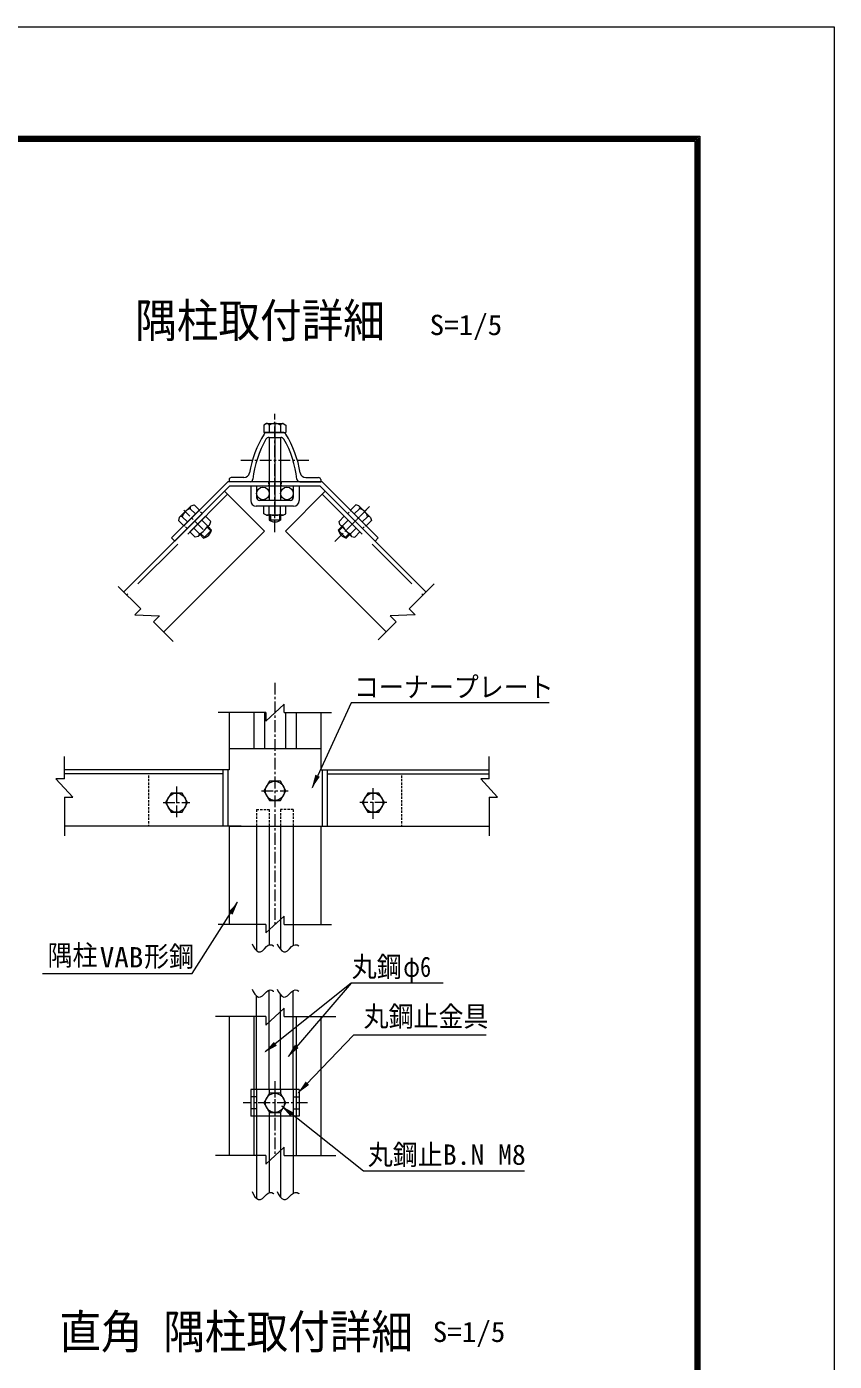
# Model space of a CAD drawing. Units: millimetres, scale not verified, with parts at other scales. Extents: x -4455 to 4455, y -3150 to 3150.
# Drawn here: x 2735 to 4455, y 308 to 3150 of the extents above; entities that cross this region are included whole.
import ezdxf
from ezdxf.enums import TextEntityAlignment as Align

# ---------------------------------------------------------------- set-up
doc = ezdxf.new("R2010")
doc.units = ezdxf.units.MM
doc.header["$LTSCALE"] = 20
for name, pattern in [('DASHED', [7.5, 6, -1.5]), ('USER1', [2, 1.25, -0.25, 0.25, -0.25]), ('USER2', [0.375, 0.25, -0.125]), ('USER3', [4.7625, 3.175, -1.5875])]:
    doc.linetypes.add(name, pattern=pattern)
doc.layers.add('0-4_7詳細', color=7, linetype='Continuous', lineweight=18)
doc.layers.add('0-E_D-TTL', color=7, linetype='Continuous', lineweight=18)
doc.styles.add('ＭＳ ゴシック', font='')
doc.styles.get('ＭＳ ゴシック').set_extended_font_data('MS Gothic')

msp = doc.modelspace()

# ---------------------------------------------------------------- linework, layer by layer
at = {"layer": '0-4_7詳細'}
for p, q in [((3246.01, 2305.24), (3240.13, 2301.84)), ((3246.01, 2305.24), (3281.29, 2305.24)), ((3281.29, 2305.24), (3287.17, 2301.84)), ((3240.13, 2301.84), (3240.13, 2286.04)), ((3240.13, 2286.04), (3287.17, 2286.04)), ((3263.65, 2286.04), (3241.16, 2286.04)), ((3280.44, 2286.04), (3246.87, 2286.04)), ((3251.09, 2275.54), (3276.22, 2275.54)), ((3251.65, 2301.84), (3251.65, 2286.04)), ((3251.65, 2275.54), (3251.65, 2141.44)), ((3275.65, 2301.84), (3275.65, 2286.04)), ((3275.65, 2275.54), (3275.65, 2141.44)), ((3287.17, 2301.84), (3287.17, 2286.04)), ((3197.81, 2190.04), (3170.65, 2190.04)), ((3329.49, 2190.04), (3356.65, 2190.04)), ((3167.13, 2171.44), (2942.01, 1946.32)), ((3163.15, 2181.04), (3043.67, 2061.56)), ((3167.13, 2171.44), (3050.46, 2054.77)), ((3241.38, 2075.98), (3156.52, 2160.83)), ((3364.15, 2181.04), (3163.15, 2181.04)), ((3166.15, 2185.54), (3166.15, 2181.04)), ((3210.91, 2181.04), (3166.15, 2181.04)), ((3360.18, 2171.44), (3167.13, 2171.44)), ((3285.93, 2075.98), (3370.78, 2160.83)), ((3316.39, 2181.04), (3361.15, 2181.04)), ((3360.18, 2171.44), (3585.3, 1946.32)), ((3360.18, 2171.44), (3476.85, 2054.77)), ((3361.15, 2185.54), (3361.15, 2181.04)), ((3364.15, 2181.04), (3483.64, 2061.56)), ((3084.99, 2130.03), (3091.55, 2131.79)), ((3091.55, 2131.79), (3102.73, 2120.61)), ((3435.76, 2131.79), (3424.58, 2120.61)), ((3442.31, 2130.03), (3435.76, 2131.79)), ((3060.05, 2105.08), (3058.29, 2098.53)), ((3084.99, 2130.03), (3060.05, 2105.08)), ((3066.43, 2106.67), (3077.61, 2095.5)), ((3102.73, 2120.61), (3069.46, 2087.35)), ((3082.62, 2074.2), (3115.88, 2107.46)), ((3083.4, 2123.64), (3094.58, 2112.47)), ((3127.1, 2096.24), (3115.88, 2107.46)), ((3287.17, 2128.84), (3240.13, 2128.84)), ((3240.13, 2112.97), (3240.13, 2128.84)), ((3245.89, 2109.64), (3240.13, 2112.97)), ((3281.41, 2109.64), (3245.89, 2109.64)), ((3251.65, 2111.7), (3251.65, 2128.84)), ((3251.65, 2109.64), (3251.65, 2098.98)), ((3275.65, 2111.7), (3275.65, 2128.84)), ((3275.65, 2109.64), (3275.65, 2098.98)), ((3281.41, 2109.64), (3287.17, 2112.97)), ((3287.17, 2112.97), (3287.17, 2128.84)), ((3400.2, 2096.24), (3411.43, 2107.46)), ((3444.69, 2074.2), (3411.43, 2107.46)), ((3424.58, 2120.61), (3457.84, 2087.35)), ((3443.9, 2123.64), (3432.73, 2112.47)), ((3442.31, 2130.03), (3467.26, 2105.08)), ((3460.87, 2106.67), (3449.7, 2095.5)), ((3467.26, 2105.08), (3469.02, 2098.53)), ((3241.38, 2075.98), (3026.86, 1861.47)), ((3058.29, 2098.53), (3069.46, 2087.35)), ((3102.88, 2070.22), (3090.76, 2082.34)), ((3100.27, 2064.69), (3125.38, 2089.81)), ((3119.85, 2087.19), (3107.73, 2099.31)), ((3111.88, 2061.23), (3128.85, 2078.2)), ((3121.31, 2085.74), (3128.85, 2078.2)), ((3125.38, 2089.81), (3127.1, 2096.24)), ((3275.65, 2098.98), (3251.65, 2098.98)), ((3285.93, 2075.98), (3500.44, 1861.47)), ((3406, 2085.74), (3398.46, 2078.2)), ((3415.43, 2061.23), (3398.46, 2078.2)), ((3401.92, 2089.81), (3400.2, 2096.24)), ((3427.04, 2064.69), (3401.92, 2089.81)), ((3407.45, 2087.19), (3419.57, 2099.31)), ((3424.42, 2070.22), (3436.54, 2082.34)), ((3469.02, 2098.53), (3457.84, 2087.35)), ((3050.46, 2054.77), (3043.67, 2061.56)), ((3093.84, 2062.97), (3082.62, 2074.2)), ((3100.27, 2064.69), (3093.84, 2062.97)), ((3104.34, 2068.77), (3111.88, 2061.23)), ((3422.97, 2068.77), (3415.43, 2061.23)), ((3427.04, 2064.69), (3433.46, 2062.97)), ((3433.46, 2062.97), (3444.69, 2074.2)), ((3476.85, 2054.77), (3483.64, 2061.56)), ((3166.15, 1689.36), (3166.15, 1567.72)), ((3218.65, 1689.36), (3218.65, 1612.72)), ((3241.15, 1689.36), (3241.15, 1612.72)), ((3286.15, 1689.36), (3286.15, 1612.72)), ((3308.65, 1689.36), (3308.65, 1612.72)), ((3361.15, 1689.36), (3361.15, 1567.72)), ((3166.15, 1612.72), (3361.15, 1612.72)), ((3166.15, 1567.72), (2815.41, 1567.72)), ((3152.55, 1567.72), (3152.55, 1447.72)), ((3163.15, 1567.72), (3163.15, 1447.72)), ((3361.15, 1567.72), (3719.76, 1567.72)), ((3364.15, 1567.72), (3364.15, 1447.72)), ((3374.76, 1567.72), (3374.76, 1447.72)), ((3152.55, 1558.72), (2815.41, 1558.72)), ((3374.76, 1558.72), (3717.51, 1558.72)), ((3191.56, 1447.72), (2815.41, 1447.72)), ((3166.15, 1447.72), (3166.15, 1238.06)), ((3166.15, 1447.72), (3361.15, 1447.72)), ((3224.7, 1447.72), (3224.7, 1182.16)), ((3251.7, 1447.72), (3251.7, 1194.54)), ((3275.6, 1447.72), (3275.6, 1184.94)), ((3302.6, 1447.72), (3302.6, 1193.55)), ((3337.99, 1447.72), (3719.76, 1447.72)), ((3361.15, 1447.72), (3361.15, 1238.06)), ((3224.7, 886.8), (3224.7, 1085.74)), ((3251.7, 886.8), (3251.7, 1098.11)), ((3275.6, 886.8), (3275.6, 1088.51)), ((3302.6, 886.8), (3302.6, 1097.12)), ((3166.15, 1041.97), (3166.15, 745.84)), ((3218.65, 1041.97), (3218.65, 745.84)), ((3308.65, 1041.97), (3308.65, 745.84)), ((3361.15, 1041.97), (3361.15, 745.84)), ((3315.25, 886.8), (3212.05, 886.8)), ((3212.05, 886.8), (3212.05, 829.8)), ((3315.25, 886.8), (3315.25, 829.8)), ((3315.25, 829.8), (3212.05, 829.8)), ((3224.7, 829.8), (3224.7, 654.48)), ((3251.7, 829.8), (3251.7, 666.86)), ((3275.6, 829.8), (3275.6, 657.26)), ((3302.6, 829.8), (3302.6, 665.86))]:
    msp.add_line(p, q, dxfattribs=at)
at = {"layer": '0-4_7詳細', "color": 1, "linetype": 'USER1'}
for p, q in [((3263.65, 2073.59), (3263.65, 2325.37)), ((3263.65, 2304.06), (3263.65, 2145.48)), ((3263.65, 2288.84), (3263.65, 2157.22)), ((3263.65, 2256.86), (3263.65, 2109.54)), ((3336.2, 2226.34), (3189.47, 2226.34)), ((3263.65, 2241.77), (3263.65, 2109.54)), ((3263.65, 2152.71), (3263.65, 2118.32)), ((3110.61, 2079.47), (3069.44, 2120.64)), ((3110.61, 2079.47), (3069.44, 2120.64)), ((3391.11, 2053.88), (3466.09, 2128.86)), ((3416.69, 2079.47), (3457.87, 2120.64)), ((3416.69, 2079.47), (3457.87, 2120.64)), ((3263.65, 1753.02), (3263.65, 1238.06)), ((3054.18, 1531.9), (3054.18, 1462.51)), ((3054.18, 1521.68), (3054.18, 1473.84)), ((3235.09, 1522.72), (3292.21, 1522.72)), ((3473.13, 1463.53), (3473.13, 1532.92)), ((3473.13, 1473.75), (3473.13, 1521.59)), ((3025.62, 1497.71), (3082.74, 1497.71)), ((3501.69, 1497.71), (3444.57, 1497.71)), ((3263.65, 904.7), (3263.65, 745.84)), ((3263.65, 896.43), (3263.65, 819.86)), ((3333.19, 858.3), (3195.85, 858.3))]:
    msp.add_line(p, q, dxfattribs=at)
at = {"layer": '0-4_7詳細', "color": 3}
for p, q in [((3212.05, 2171.44), (3212.05, 2140.84)), ((3224.65, 2171.44), (3212.05, 2171.44)), ((3224.65, 2171.44), (3224.65, 2147.44)), ((3302.65, 2171.44), (3302.65, 2147.44)), ((3315.25, 2171.44), (3302.65, 2171.44)), ((3315.25, 2171.44), (3315.25, 2140.84)), ((3296.65, 2141.44), (3230.65, 2141.44)), ((3303.25, 2128.84), (3224.05, 2128.84))]:
    msp.add_line(p, q, dxfattribs=at)
at = {"layer": '0-4_7詳細', "color": 1, "linetype": 'USER2'}
for p, q in [((3250.15, 2181.04), (3250.15, 2171.44)), ((3277.15, 2181.04), (3277.15, 2171.44)), ((3108.79, 2113.1), (3102, 2119.89)), ((3108.79, 2113.1), (3102, 2119.89)), ((3418.51, 2113.1), (3425.3, 2119.89)), ((3418.51, 2113.1), (3425.3, 2119.89)), ((3076.97, 2081.28), (3070.19, 2088.07)), ((3076.97, 2081.28), (3070.19, 2088.07)), ((3450.33, 2081.28), (3457.12, 2088.07)), ((3450.33, 2081.28), (3457.12, 2088.07))]:
    msp.add_line(p, q, dxfattribs=at)
at = {"layer": '0-4_7詳細', "color": 3, "linetype": 'DASHED'}
for p, q in [((3162.89, 2154.47), (2948.37, 1939.96)), ((3364.42, 2154.47), (3578.93, 1939.96))]:
    msp.add_line(p, q, dxfattribs=at)
at = {"layer": '0-4_7詳細', "color": 1}
for p, q in [((3254.05, 2109.64), (3254.05, 2097.77)), ((3273.25, 2109.64), (3273.25, 2097.77)), ((3119.61, 2084.04), (3128.01, 2075.65)), ((3407.69, 2084.04), (3399.3, 2075.65)), ((3106.04, 2070.46), (3114.43, 2062.07)), ((3421.27, 2070.46), (3412.88, 2062.07)), ((3426.08, 1113.43), (3291.78, 957.34))]:
    msp.add_line(p, q, dxfattribs=at)
at = {"layer": '0-4_7詳細', "color": 4}
for p, q in [((3549.24, 1910.27), (3602.68, 1963.7)), ((2978.06, 1910.27), (2930.2, 1958.13)), ((2978.06, 1910.27), (2965.33, 1897.54)), ((3549.24, 1910.27), (3561.97, 1897.54)), ((2965.33, 1897.54), (3018.21, 1895.58)), ((3005.48, 1882.85), (3018.21, 1895.58)), ((3005.48, 1882.85), (3047.32, 1841.01)), ((3521.83, 1882.85), (3483.68, 1844.7)), ((3561.97, 1897.54), (3509.1, 1895.58)), ((3521.83, 1882.85), (3509.1, 1895.58)), ((3244.27, 1671.36), (3283.04, 1707.36)), ((3283.04, 1689.36), (3283.04, 1707.36)), ((3244.27, 1689.36), (3142.96, 1689.36)), ((3244.27, 1689.36), (3244.27, 1671.36)), ((3283.04, 1689.36), (3384.35, 1689.36)), ((2815.41, 1548.22), (2815.41, 1595.74)), ((3719.76, 1548.22), (3719.76, 1595.74)), ((2797.41, 1548.22), (2833.41, 1509.45)), ((2815.41, 1548.22), (2797.41, 1548.22)), ((3701.76, 1548.22), (3737.76, 1509.45)), ((3719.76, 1548.22), (3701.76, 1548.22)), ((2815.41, 1509.45), (2815.41, 1426.92)), ((2815.41, 1509.45), (2833.41, 1509.45)), ((3719.76, 1509.45), (3719.76, 1426.92)), ((3719.76, 1509.45), (3737.76, 1509.45)), ((3244.27, 1220.06), (3283.04, 1256.06)), ((3283.04, 1238.06), (3283.04, 1256.06)), ((3244.27, 1238.06), (3142.96, 1238.06)), ((3244.27, 1238.06), (3244.27, 1220.06)), ((3283.04, 1238.06), (3384.35, 1238.06)), ((3244.27, 1023.97), (3283.04, 1059.97)), ((3283.04, 1041.97), (3283.04, 1059.97)), ((3244.27, 1041.97), (3137.08, 1041.97)), ((3244.27, 1041.97), (3244.27, 1023.97)), ((3283.04, 1041.97), (3393.23, 1041.97)), ((3244.27, 745.84), (3137.08, 745.84)), ((3244.27, 727.84), (3283.04, 763.84)), ((3244.27, 745.84), (3244.27, 727.84)), ((3283.04, 745.84), (3283.04, 763.84)), ((3283.04, 745.84), (3393.23, 745.84))]:
    msp.add_line(p, q, dxfattribs=at)
at = {"layer": '0-4_7詳細', "color": 3, "linetype": 'USER2'}
for p, q in [((2994.18, 1555.72), (2994.18, 1447.72)), ((3533.13, 1555.72), (3533.13, 1447.72)), ((3224.7, 1483.06), (3224.7, 1447.72)), ((3224.7, 1483.06), (3251.7, 1483.06)), ((3251.7, 1483.06), (3251.7, 1447.72)), ((3302.6, 1483.06), (3275.6, 1483.06)), ((3275.6, 1483.06), (3275.6, 1447.72)), ((3302.6, 1483.06), (3302.6, 1447.72))]:
    msp.add_line(p, q, dxfattribs=at)
at = {"layer": '0-4_7詳細', "color": 1, "linetype": 'USER3'}
for p, q in [((3224.65, 886.8), (3224.65, 829.8)), ((3251.7, 886.8), (3251.7, 878.34)), ((3275.6, 886.8), (3275.6, 878.34)), ((3302.65, 886.8), (3302.65, 829.8)), ((3224.65, 871.05), (3212.05, 871.05)), ((3302.65, 871.05), (3315.25, 871.05)), ((3224.65, 845.55), (3212.05, 845.55)), ((3251.7, 838.26), (3251.7, 829.8)), ((3275.6, 838.26), (3275.6, 829.8)), ((3302.65, 845.55), (3315.25, 845.55))]:
    msp.add_line(p, q, dxfattribs=at)
at = {"layer": '0-4_7詳細'}
for points in [[(3847.34, 1710.21), (3426, 1710.21), (3342.79, 1529.54)], [(3621.64, 1113.43), (3426.08, 1113.43), (3242.72, 966.7)], [(3713.49, 1002.4), (3430.95, 1002.4), (3313.43, 879.9)], [(3794.75, 712.73), (3452.44, 712.73), (3278.18, 850.98)]]:
    msp.add_lwpolyline(points, dxfattribs=at)
at = {"layer": '0-4_7詳細', "color": 3}
for points in [[(3287.17, 1522.72), (3275.41, 1543.09), (3251.89, 1543.09), (3240.13, 1522.72), (3251.89, 1502.35), (3275.41, 1502.35)], [(3077.7, 1497.71), (3065.94, 1518.08), (3042.42, 1518.08), (3030.66, 1497.71), (3042.42, 1477.35), (3065.94, 1477.35)], [(3449.61, 1497.71), (3461.37, 1477.35), (3484.89, 1477.35), (3496.65, 1497.71), (3484.89, 1518.08), (3461.37, 1518.08)], [(3287.17, 858.3), (3275.41, 878.67), (3251.89, 878.67), (3240.13, 858.3), (3251.89, 837.93), (3275.41, 837.93)]]:
    msp.add_lwpolyline(points, close=True, dxfattribs=at)
at = {"layer": '0-4_7詳細', "color": 1}
msp.add_lwpolyline([(2768.6, 1133.95), (3087.19, 1133.95), (3184.16, 1285.4)], dxfattribs=at)
at = {"layer": '0-4_7詳細', "color": 4}
for points in [[(3215.11, 1197.14), (3217.38, 1192.01), (3221.06, 1185.99), (3224.85, 1182.01), (3228.76, 1180.08), (3232.78, 1180.2), (3236.92, 1182.36), (3241.17, 1186.56), (3245.4, 1191), (3249.47, 1193.83), (3253.39, 1195.08), (3257.14, 1194.73), (3260.74, 1192.79), (3261.11, 1192.41)], [(3268.65, 1197.14), (3270.92, 1192.01), (3274.6, 1185.99), (3278.39, 1182.01), (3282.3, 1180.08), (3286.33, 1180.2), (3290.46, 1182.36), (3294.72, 1186.56), (3298.95, 1191), (3303.02, 1193.83), (3306.93, 1195.08), (3310.69, 1194.73), (3314.28, 1192.79), (3314.66, 1192.41)], [(3215.11, 1100.71), (3217.38, 1095.58), (3221.06, 1089.56), (3224.85, 1085.58), (3228.76, 1083.65), (3232.78, 1083.77), (3236.92, 1085.93), (3241.17, 1090.13), (3245.4, 1094.57), (3249.47, 1097.4), (3253.39, 1098.65), (3257.14, 1098.3), (3260.74, 1096.36), (3261.11, 1095.98)], [(3268.65, 1100.71), (3270.92, 1095.58), (3274.6, 1089.56), (3278.39, 1085.58), (3282.3, 1083.65), (3286.33, 1083.77), (3290.46, 1085.93), (3294.72, 1090.13), (3298.95, 1094.57), (3303.02, 1097.4), (3306.93, 1098.65), (3310.69, 1098.3), (3314.28, 1096.36), (3314.66, 1095.98)], [(3215.11, 669.46), (3217.38, 664.33), (3221.06, 658.31), (3224.85, 654.33), (3228.76, 652.4), (3232.78, 652.52), (3236.92, 654.68), (3241.17, 658.88), (3245.4, 663.32), (3249.47, 666.15), (3253.39, 667.4), (3257.14, 667.05), (3260.74, 665.11), (3261.11, 664.73)], [(3268.65, 669.46), (3270.92, 664.33), (3274.6, 658.31), (3278.39, 654.33), (3282.3, 652.4), (3286.33, 652.52), (3290.46, 654.68), (3294.72, 658.88), (3298.95, 663.32), (3303.02, 666.15), (3306.93, 667.4), (3310.69, 667.05), (3314.28, 665.11), (3314.66, 664.73)]]:
    msp.add_lwpolyline(points, dxfattribs=at)
at = {"layer": '0-4_7詳細', "color": 3}
for centre, radius in [((3238.2, 2156.07), 13.5), ((3289.1, 2156.07), 13.5), ((3263.65, 1522.72), 20.4), ((3054.18, 1497.71), 20.4), ((3473.13, 1497.71), 20.4), ((3263.65, 858.3), 20.4)]:
    msp.add_circle(centre, radius, dxfattribs=at)
at = {"layer": '0-4_7詳細'}
for centre, radius, start, end in [((3246.32, 2299.36), 5.88, 24.94299, 92.968), ((3263.65, 2282.33), 22.91, 58.40741, 121.59259), ((3280.99, 2299.36), 5.88, 87.032, 155.05701), ((3433.45, 2163.31), 226.8, 148.30182, 170.6662), ((3246.87, 2278.54), 7.5, 90, 148.30182), ((3251.09, 2268.04), 7.5, 90, 150.13204), ((3276.22, 2268.04), 7.5, 29.86796, 90), ((3280.44, 2278.54), 7.5, 31.69818, 90), ((3093.85, 2163.31), 226.8, 9.3338, 31.69818), ((3433.45, 2163.31), 217.8, 150.13204, 173.91336), ((3093.85, 2163.31), 217.8, 6.08664, 29.86796), ((3170.65, 2185.54), 4.5, 90, 180), ((3197.81, 2202.04), 12, 270, 350.6662), ((3329.49, 2202.04), 12, 189.3338, 270), ((3356.65, 2185.54), 4.5, 0, 90), ((3210.91, 2187.04), 6, 270, 353.91336), ((3316.39, 2187.04), 6, 186.08664, 270), ((3064.42, 2101.15), 5.88, 69.94299, 137.968), ((3088.72, 2101.36), 22.91, 103.40741, 166.59259), ((3088.93, 2125.66), 5.88, 132.032, 200.05701), ((3245.89, 2118.73), 9.09, 270, 309.3382), ((3263.65, 2145.64), 36, 250.52878, 289.47122), ((3281.41, 2118.73), 9.09, 230.6618, 270), ((3438.37, 2125.66), 5.88, 339.94299, 47.968), ((3438.59, 2101.36), 22.91, 13.40741, 76.59259), ((3462.89, 2101.15), 5.88, 42.032, 110.05701), ((3087.37, 2102.71), 36, 295.52878, 334.47122), ((3105.66, 2084.41), 24, 285, 345), ((3118.96, 2096.24), 9.09, 275.6618, 315), ((3263.65, 2119.76), 24, 240, 300), ((3421.64, 2084.41), 24, 195, 255), ((3408.35, 2096.24), 9.09, 225, 264.3382), ((3439.94, 2102.71), 36, 205.52878, 244.47122), ((3093.84, 2071.12), 9.09, 315, 354.3382), ((3433.47, 2071.12), 9.09, 185.6618, 225)]:
    msp.add_arc(centre, radius, start, end, dxfattribs=at)
at = {"layer": '0-4_7詳細', "color": 3}
for centre, radius, start, end in [((3224.05, 2140.84), 12, 180, 270), ((3230.65, 2147.44), 6, 180, 270), ((3296.65, 2147.44), 6, 270, 0), ((3303.25, 2140.84), 12, 270, 0)]:
    msp.add_arc(centre, radius, start, end, dxfattribs=at)
at = {"layer": '0-4_7詳細'}
for points in [[(3341.95, 1527.72), (3349.77, 1557.15), (3359.23, 1552.79)], [(3241.16, 965.45), (3261.33, 988.27), (3267.84, 980.13)], [(3312.04, 878.46), (3329.05, 903.71), (3336.57, 896.5)], [(3276.61, 852.23), (3303.35, 837.66), (3296.87, 829.5)]]:
    msp.add_solid(points, dxfattribs=at)
at = {"layer": '0-4_7詳細', "color": 1}
for points in [[(3185.24, 1287.08), (3173.45, 1259.01), (3164.67, 1264.63)], [(3290.48, 955.83), (3306.09, 981.97), (3313.99, 975.17)]]:
    msp.add_solid(points, dxfattribs=at)
at = {"layer": '0-E_D-TTL', "color": 2}
msp.add_lwpolyline([(-4455.04, 3150.21), (4454.66, 3150.21), (4454.66, -3150.21), (-4455.04, -3150.21)], close=True, dxfattribs=at)
at = {"layer": '0-E_D-TTL'}
for points in [[(-4168.65, 2916.87), (4168.28, 2916.87), (4168.28, -2916.87), (-4168.65, -2916.87)], [(-4166, 2914.21), (4165.63, 2914.21), (4165.63, -2914.21), (-4166, -2914.21)], [(-4163.35, 2911.56), (4162.97, 2911.56), (4162.97, -2911.56), (-4163.35, -2911.56)], [(-4160.7, 2908.91), (4160.32, 2908.91), (4160.32, -2908.91), (-4160.7, -2908.91)], [(-4158.05, 2906.26), (4157.67, 2906.26), (4157.67, -2906.26), (-4158.05, -2906.26)]]:
    msp.add_lwpolyline(points, close=True, dxfattribs=at)

# ---------------------------------------------------------------- texts
at = {"layer": '0-4_7詳細', "style": 'ＭＳ ゴシック', "width": 0.9}
for s, height, p in [('隅柱取付詳細', 72.14, (2966.24, 2466.74)), ('直角 隅柱取付詳細', 72.16, (2804.64, 313.19))]:
    msp.add_text(s, height=height, dxfattribs=at).set_placement(p, align=Align.BOTTOM_LEFT)
at = {"layer": '0-4_7詳細', "color": 3, "style": 'ＭＳ ゴシック'}
for s, width, p in [('S=1/5', 1.05, (3593.02, 2480.44)), ('コーナープレート', 0.9, (3432.05, 1709.31)), ('隅柱', 0.9, (2779.62, 1138.01)), ('形鋼', 0.9, (2985.19, 1135.41)), ('VAB', 1.05, (2890.72, 1133.69)), ('丸鋼', 0.9, (3427.33, 1113.59)), ('φ6', 0.8, (3536.86, 1113.59)), ('丸鋼止金具', 0.9, (3452.66, 1007.8)), ('丸鋼止', 0.9, (3461.46, 713.38)), ('S=1/5', 1.05, (3599.69, 335.99))]:
    msp.add_text(s, height=43.26, dxfattribs=dict(at, width=width)).set_placement(p, align=Align.BOTTOM_LEFT)
msp.add_text('B.N M8', height=43.26, dxfattribs=at).set_placement((3621.19, 713.38), align=Align.BOTTOM_LEFT)

doc.saveas('drawing.dxf')
